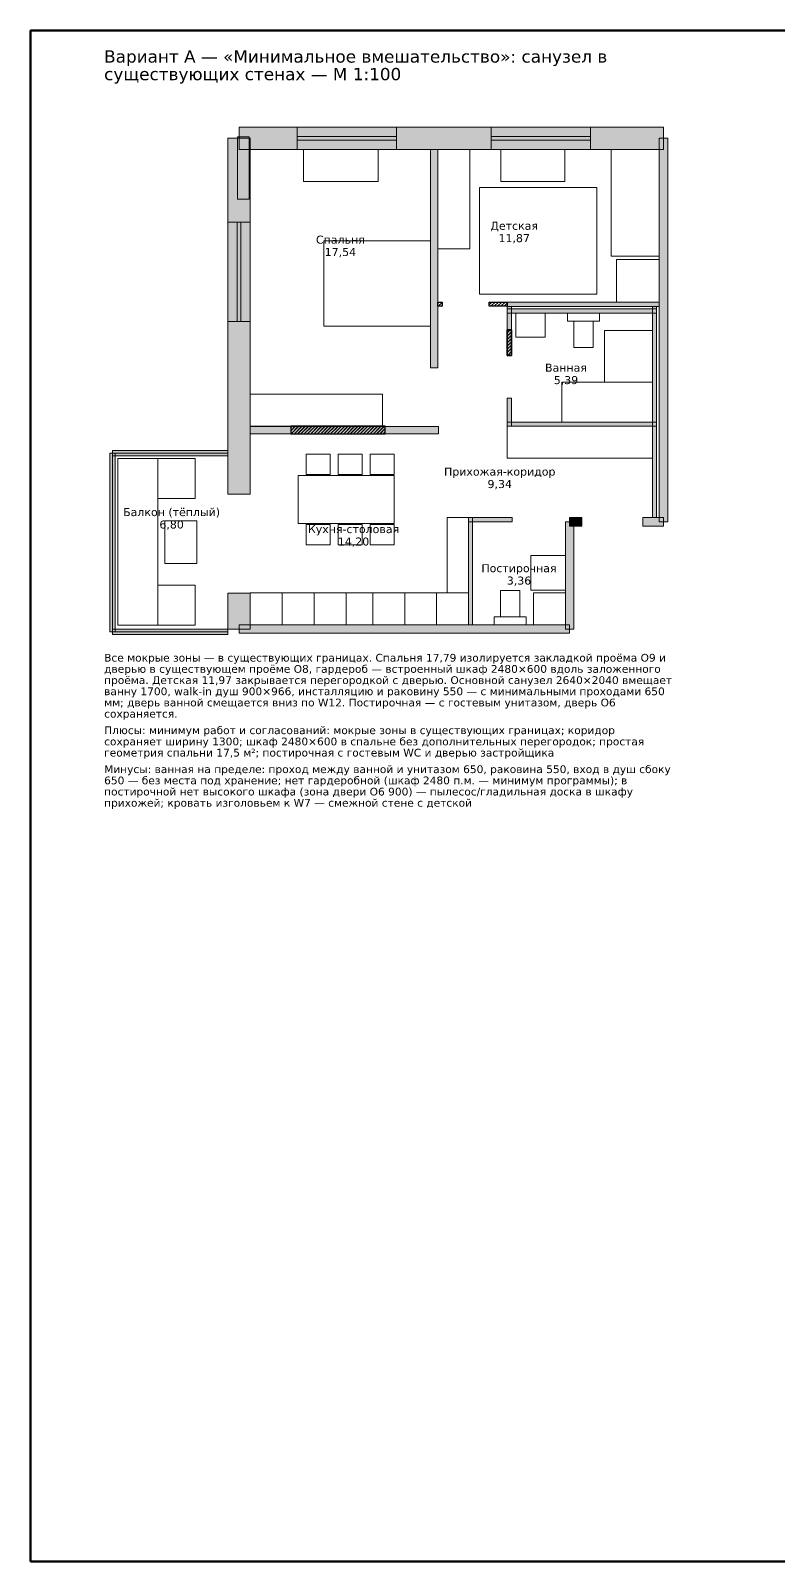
# Model space of a CAD drawing. Header units: millimetres. Extents: x 2000 to 41500, y 103 to 29200.
# Drawn here: x 2000 to 16023, y 500 to 29200 of the extents above; entities that cross this region are included whole.
import ezdxf
from ezdxf.enums import TextEntityAlignment as Align

# ---------------------------------------------------------------- set-up
doc = ezdxf.new("R2010")
doc.units = ezdxf.units.MM
for name, color, linetype in [('AR-NEW', 5, 'CONTINUOUS'), ('AR-WALLS', 7, 'CONTINUOUS'), ('FRAME', 7, 'CONTINUOUS'), ('FURN', 8, 'CONTINUOUS'), ('TEXT', 7, 'CONTINUOUS')]:
    doc.layers.add(name, color=color, linetype=linetype)
doc.styles.add('GOST', font='DejaVuSans.ttf')

msp = doc.modelspace()

# ---------------------------------------------------------------- hatches: boundary and pattern name
at = {"layer": 'AR-NEW', "true_color": 0x1f4e9c}
h = msp.add_hatch(dxfattribs=at)
h.set_pattern_fill('ANSI31', scale=13.75)
h.paths.add_polyline_path([(9639, 24031), (9639, 24111), (9719, 24111), (9719, 24031), (9639, 24031)])
h = msp.add_hatch(dxfattribs=at)
h.set_pattern_fill('ANSI31', scale=13.75)
h.paths.add_polyline_path([(10939, 24111), (10939, 24031), (10599, 24031), (10599, 24111), (10939, 24111)])
h = msp.add_hatch(dxfattribs=at)
h.set_pattern_fill('ANSI31', scale=13.75)
h.paths.add_polyline_path([(11019, 23110), (11019, 23591), (10939, 23591), (10939, 23110), (11019, 23110)])
at = {"layer": 'AR-NEW', "true_color": 0xe3eefb, "transparency": 33554559}
h = msp.add_hatch(color=7, dxfattribs=at)
h.dxf.hatch_style = 1
h.paths.add_polyline_path([(11019, 23110), (11019, 23591), (10939, 23591), (10939, 23110), (11019, 23110)])
at = {"layer": 'AR-NEW', "true_color": 0x1f4e9c}
h = msp.add_hatch(dxfattribs=at)
h.set_pattern_fill('ANSI31', scale=13.75)
h.paths.add_polyline_path([(10939, 23591), (11019, 23591), (11019, 23110), (10939, 23110), (10939, 23591)])
h = msp.add_hatch(dxfattribs=at)
h.set_pattern_fill('ANSI31', scale=13.75)
h.paths.add_polyline_path([(8649, 21641), (8649, 21781), (6879, 21781), (6879, 21641), (8649, 21641)])
at = {"layer": 'AR-NEW', "true_color": 0xfbf3df, "transparency": 33554559}
h = msp.add_hatch(color=7, dxfattribs=at)
h.dxf.hatch_style = 1
h.paths.add_polyline_path([(8649, 21641), (8649, 21781), (6879, 21781), (6879, 21641), (8649, 21641)])
at = {"layer": 'AR-NEW', "true_color": 0x1f4e9c}
h = msp.add_hatch(dxfattribs=at)
h.set_pattern_fill('ANSI31', scale=13.75)
h.paths.add_polyline_path([(8649, 21640), (8649, 21780), (6879, 21780), (6879, 21640), (8649, 21640)])
at = {"layer": 'AR-WALLS', "true_color": 0x262626}
h = msp.add_hatch(color=7, dxfattribs=at)
h.dxf.hatch_style = 1
h.paths.add_polyline_path([(5909, 27391), (6999, 27391), (6999, 26971), (5909, 26971), (5909, 27391)])
at = {"layer": 'AR-WALLS', "true_color": 0xffffff}
h = msp.add_hatch(color=7, dxfattribs=at)
h.dxf.hatch_style = 1
h.paths.add_polyline_path([(6999, 26971), (8859, 26971), (8859, 27391), (6999, 27391)])
at = {"layer": 'AR-WALLS', "true_color": 0x262626}
h = msp.add_hatch(color=7, dxfattribs=at)
h.dxf.hatch_style = 1
h.paths.add_polyline_path([(8859, 26971), (8859, 27391), (10639, 27391), (10639, 26971), (8859, 26971)])
at = {"layer": 'AR-WALLS', "true_color": 0xffffff}
h = msp.add_hatch(color=7, dxfattribs=at)
h.dxf.hatch_style = 1
h.paths.add_polyline_path([(10639, 26971), (12500, 26971), (12500, 27391), (10639, 27391)])
at = {"layer": 'AR-WALLS', "true_color": 0x262626}
h = msp.add_hatch(color=7, dxfattribs=at)
h.dxf.hatch_style = 1
h.paths.add_polyline_path([(13869, 26971), (12500, 26971), (12500, 27391), (13869, 27391), (13869, 26971)])
h = msp.add_hatch(color=7, dxfattribs=at)
h.dxf.hatch_style = 1
h.paths.add_polyline_path([(6119, 27181), (6119, 25606), (5699, 25606), (5699, 27181), (6119, 27181)])
h = msp.add_hatch(color=7, dxfattribs=at)
h.dxf.hatch_style = 1
h.paths.add_polyline_path([(6098, 26041), (6098, 27211), (5879, 27211), (5879, 26041), (6098, 26041)])
h = msp.add_hatch(color=7, dxfattribs=at)
h.dxf.hatch_style = 1
h.paths.add_polyline_path([(13949, 19990), (13949, 27181), (13789, 27181), (13789, 19990), (13949, 19990)])
h = msp.add_hatch(color=7, dxfattribs=at)
h.dxf.hatch_style = 1
h.paths.add_polyline_path([(9499, 26971), (9639, 26971), (9639, 22880), (9499, 22880), (9499, 26971)])
at = {"layer": 'AR-WALLS', "true_color": 0xffffff}
h = msp.add_hatch(color=7, dxfattribs=at)
h.dxf.hatch_style = 1
h.paths.add_polyline_path([(5699, 23746), (6119, 23746), (6119, 25606), (5699, 25606)])
at = {"layer": 'AR-WALLS', "true_color": 0x6e6e6e}
h = msp.add_hatch(color=7, dxfattribs=at)
h.dxf.hatch_style = 1
h.paths.add_polyline_path([(13789, 24030), (13789, 24110), (10939, 24110), (10939, 24030), (13789, 24030)])
h = msp.add_hatch(color=7, dxfattribs=at)
h.dxf.hatch_style = 1
h.paths.add_polyline_path([(11019, 24030), (11019, 23591), (10939, 23591), (10939, 24030), (11019, 24030)])
h = msp.add_hatch(color=7, dxfattribs=at)
h.dxf.hatch_style = 1
h.paths.add_polyline_path([(13740, 23901), (13740, 23981), (10939, 23981), (10939, 23901), (13740, 23901)])
h = msp.add_hatch(color=7, dxfattribs=at)
h.dxf.hatch_style = 1
h.paths.add_polyline_path([(13740, 20071), (13740, 24030), (13660, 24030), (13660, 20071), (13740, 20071)])
at = {"layer": 'AR-WALLS', "true_color": 0x262626}
h = msp.add_hatch(color=7, dxfattribs=at)
h.dxf.hatch_style = 1
h.paths.add_polyline_path([(5699, 23746), (6119, 23746), (6119, 20510), (5699, 20510), (5699, 23746)])
at = {"layer": 'AR-WALLS', "true_color": 0x6e6e6e}
h = msp.add_hatch(color=7, dxfattribs=at)
h.dxf.hatch_style = 1
h.paths.add_polyline_path([(10939, 21781), (10939, 22310), (11019, 22310), (11019, 21781), (10939, 21781)])
h = msp.add_hatch(color=7, dxfattribs=at)
h.dxf.hatch_style = 1
h.paths.add_polyline_path([(13740, 21781), (13740, 21861), (10939, 21861), (10939, 21781), (13740, 21781)])
at = {"layer": 'AR-WALLS', "true_color": 0x262626}
h = msp.add_hatch(color=7, dxfattribs=at)
h.dxf.hatch_style = 1
h.paths.add_polyline_path([(6119, 21640), (6119, 21780), (6879, 21780), (6879, 21640), (6119, 21640)])
h = msp.add_hatch(color=7, dxfattribs=at)
h.dxf.hatch_style = 1
h.paths.add_polyline_path([(9649, 21780), (9649, 21640), (8649, 21640), (8649, 21780), (9649, 21780)])
at = {"layer": 'AR-WALLS', "true_color": 0xffffff}
h = msp.add_hatch(color=7, dxfattribs=at)
h.dxf.hatch_style = 1
h.paths.add_polyline_path([(3488, 17930), (3588, 17930), (3588, 21278), (3488, 21278)])
h = msp.add_hatch(color=7, dxfattribs=at)
h.dxf.hatch_style = 1
h.paths.add_polyline_path([(3538, 21228), (5699, 21228), (5699, 21328), (3538, 21328)])
at = {"layer": 'AR-WALLS', "true_color": 0x6e6e6e}
h = msp.add_hatch(color=7, dxfattribs=at)
h.dxf.hatch_style = 1
h.paths.add_polyline_path([(10289, 18060), (10289, 20071), (10209, 20071), (10209, 18060), (10289, 18060)])
h = msp.add_hatch(color=7, dxfattribs=at)
h.dxf.hatch_style = 1
h.paths.add_polyline_path([(10209, 19991), (10209, 20071), (11029, 20071), (11029, 19991), (10209, 19991)])
at = {"layer": 'AR-WALLS', "true_color": 0x262626}
h = msp.add_hatch(color=7, dxfattribs=at)
h.dxf.hatch_style = 1
h.paths.add_polyline_path([(12189, 17980), (12189, 19990), (12029, 19990), (12029, 17980), (12189, 17980)])
h = msp.add_hatch(color=7, dxfattribs=at)
h.dxf.hatch_style = 1
h.paths.add_polyline_path([(12109, 19910), (12109, 20070), (12339, 20070), (12339, 19910), (12109, 19910)])
h = msp.add_hatch(color=7, dxfattribs=at)
h.dxf.hatch_style = 1
h.paths.add_polyline_path([(13869, 20070), (13869, 19910), (13479, 19910), (13479, 20070), (13869, 20070)])
h = msp.add_hatch(color=7, dxfattribs=at)
h.dxf.hatch_style = 1
h.paths.add_polyline_path([(5699, 17980), (5699, 18650), (6119, 18650), (6119, 17980), (5699, 17980)])
at = {"layer": 'AR-WALLS', "true_color": 0xffffff}
h = msp.add_hatch(color=7, dxfattribs=at)
h.dxf.hatch_style = 1
h.paths.add_polyline_path([(3538, 17880), (5699, 17880), (5699, 17980), (3538, 17980)])
at = {"layer": 'AR-WALLS', "true_color": 0x262626}
h = msp.add_hatch(color=7, dxfattribs=at)
h.dxf.hatch_style = 1
h.paths.add_polyline_path([(12109, 17900), (12109, 18060), (5909, 18060), (5909, 17900), (12109, 17900)])

# ---------------------------------------------------------------- linework, layer by layer
at = {"layer": 'AR-NEW', "lineweight": 25, "true_color": 0x1f4e9c}
for points in [[(9639, 24031), (9639, 24111), (9719, 24111), (9719, 24031), (9639, 24031)], [(10939, 24111), (10939, 24031), (10599, 24031), (10599, 24111), (10939, 24111)], [(11019, 23110), (11019, 23591), (10939, 23591), (10939, 23110), (11019, 23110)], [(10939, 23591), (11019, 23591), (11019, 23110), (10939, 23110), (10939, 23591)], [(8649, 21641), (8649, 21781), (6879, 21781), (6879, 21641), (8649, 21641)], [(8649, 21640), (8649, 21780), (6879, 21780), (6879, 21640), (8649, 21640)]]:
    msp.add_lwpolyline(points, close=True, dxfattribs=at)
at = {"layer": 'AR-WALLS', "color": 7, "lineweight": 20}
for points in [[(5909, 27391), (6999, 27391), (6999, 26971), (5909, 26971), (5909, 27391)], [(8859, 26971), (8859, 27391), (10639, 27391), (10639, 26971), (8859, 26971)], [(13869, 26971), (12500, 26971), (12500, 27391), (13869, 27391), (13869, 26971)], [(6119, 27181), (6119, 25606), (5699, 25606), (5699, 27181), (6119, 27181)], [(6098, 26041), (6098, 27211), (5879, 27211), (5879, 26041), (6098, 26041)], [(13949, 19990), (13949, 27181), (13789, 27181), (13789, 19990), (13949, 19990)], [(9499, 26971), (9639, 26971), (9639, 22880), (9499, 22880), (9499, 26971)], [(13789, 24030), (13789, 24110), (10939, 24110), (10939, 24030), (13789, 24030)], [(11019, 24030), (11019, 23591), (10939, 23591), (10939, 24030), (11019, 24030)], [(13740, 23901), (13740, 23981), (10939, 23981), (10939, 23901), (13740, 23901)], [(13740, 20071), (13740, 24030), (13660, 24030), (13660, 20071), (13740, 20071)], [(5699, 23746), (6119, 23746), (6119, 20510), (5699, 20510), (5699, 23746)], [(10939, 21781), (10939, 22310), (11019, 22310), (11019, 21781), (10939, 21781)], [(13740, 21781), (13740, 21861), (10939, 21861), (10939, 21781), (13740, 21781)], [(6119, 21640), (6119, 21780), (6879, 21780), (6879, 21640), (6119, 21640)], [(9649, 21780), (9649, 21640), (8649, 21640), (8649, 21780), (9649, 21780)], [(3488, 17930), (3588, 17930), (3588, 21278), (3488, 21278)], [(3538, 21228), (5699, 21228), (5699, 21328), (3538, 21328)], [(10289, 18060), (10289, 20071), (10209, 20071), (10209, 18060), (10289, 18060)], [(10209, 19991), (10209, 20071), (11029, 20071), (11029, 19991), (10209, 19991)], [(12189, 17980), (12189, 19990), (12029, 19990), (12029, 17980), (12189, 17980)], [(12109, 19910), (12109, 20070), (12339, 20070), (12339, 19910), (12109, 19910)], [(13869, 20070), (13869, 19910), (13479, 19910), (13479, 20070), (13869, 20070)], [(5699, 17980), (5699, 18650), (6119, 18650), (6119, 17980), (5699, 17980)], [(3538, 17880), (5699, 17880), (5699, 17980), (3538, 17980)], [(12109, 17900), (12109, 18060), (5909, 18060), (5909, 17900), (12109, 17900)]]:
    msp.add_lwpolyline(points, close=True, dxfattribs=at)
at = {"layer": 'AR-WALLS', "color": 7, "lineweight": 15}
for points in [[(6999, 26971), (8859, 26971), (8859, 27391), (6999, 27391)], [(10639, 26971), (12500, 26971), (12500, 27391), (10639, 27391)], [(5699, 23746), (6119, 23746), (6119, 25606), (5699, 25606)]]:
    msp.add_lwpolyline(points, close=True, dxfattribs=at)
for points in [[(6999, 27215), (8859, 27215)], [(6999, 27147), (8859, 27147)], [(10639, 27215), (12500, 27215)], [(10639, 27147), (12500, 27147)], [(5876, 23746), (5876, 25606)], [(5943, 23746), (5943, 25606)], [(3538, 17930), (3538, 21278)], [(3538, 21278), (5699, 21278)], [(3538, 17930), (5699, 17930)]]:
    msp.add_lwpolyline(points, dxfattribs=at)
at = {"layer": 'FRAME', "color": 7, "lineweight": 50}
msp.add_lwpolyline([(2000, 500), (41500, 500), (41500, 29200), (2000, 29200)], close=True, dxfattribs=at)
at = {"layer": 'FURN', "lineweight": 13, "true_color": 0xb8b8b8}
for points in [[(7119, 26371), (8519, 26371), (8519, 26971), (7119, 26971)], [(9639, 25111), (10239, 25111), (10239, 26971), (9639, 26971)], [(10819, 26371), (12019, 26371), (12019, 26971), (10819, 26971)], [(12889, 24971), (13789, 24971), (13789, 26971), (12889, 26971)], [(10419, 24260), (12619, 24260), (12619, 26260), (10419, 26260)], [(7499, 23660), (9499, 23660), (9499, 25260), (7499, 25260)], [(12989, 24111), (13789, 24111), (13789, 24911), (12989, 24911)], [(11099, 23451), (11649, 23451), (11649, 23901), (11099, 23901)], [(12069, 23751), (12669, 23751), (12669, 23901), (12069, 23901)], [(12189, 23261), (12549, 23261), (12549, 23751), (12189, 23751)], [(12760, 22610), (13660, 22610), (13660, 23576), (12760, 23576)], [(11960, 21860), (13660, 21860), (13660, 22610), (11960, 22610)], [(6119, 21781), (8599, 21781), (8599, 22381), (6119, 22381)], [(10939, 21181), (13660, 21181), (13660, 21781), (10939, 21781)], [(7169, 20880), (7619, 20880), (7619, 21260), (7169, 21260)], [(7769, 20880), (8219, 20880), (8219, 21260), (7769, 21260)], [(8369, 20880), (8819, 20880), (8819, 21260), (8369, 21260)], [(3638, 18055), (4388, 18055), (4388, 21178), (3638, 21178)], [(4388, 20428), (5088, 20428), (5088, 21178), (4388, 21178)], [(7019, 19960), (8819, 19960), (8819, 20860), (7019, 20860)], [(4519, 19210), (5119, 19210), (5119, 20010), (4519, 20010)], [(7169, 19560), (7619, 19560), (7619, 19940), (7169, 19940)], [(7769, 19560), (8219, 19560), (8219, 19940), (7769, 19940)], [(8369, 19560), (8819, 19560), (8819, 19940), (8369, 19940)], [(9809, 18660), (10209, 18660), (10209, 20071), (9809, 20071)], [(11379, 18710), (12029, 18710), (12029, 19360), (11379, 19360)], [(4388, 18055), (5088, 18055), (5088, 18805), (4388, 18805)], [(6119, 18060), (6719, 18060), (6719, 18660), (6119, 18660)], [(6719, 18060), (7319, 18060), (7319, 18660), (6719, 18660)], [(7319, 18060), (7919, 18060), (7919, 18660), (7319, 18660)], [(7919, 18060), (8419, 18060), (8419, 18660), (7919, 18660)], [(8419, 18060), (9019, 18060), (9019, 18660), (8419, 18660)], [(9019, 18060), (9609, 18060), (9609, 18660), (9019, 18660)], [(9609, 18060), (10209, 18060), (10209, 18660), (9609, 18660)], [(10814, 18210), (11174, 18210), (11174, 18700), (10814, 18700)], [(11429, 18060), (12029, 18060), (12029, 18660), (11429, 18660)], [(10694, 18060), (11294, 18060), (11294, 18210), (10694, 18210)]]:
    msp.add_lwpolyline(points, close=True, dxfattribs=at)

# ---------------------------------------------------------------- texts
at = {"layer": 'TEXT', "color": 7, "style": 'GOST'}
for s, height, p in [('Вариант A — «Минимальное вмешательство»: санузел в', 230, (3379, 28600)), ('существующих стенах — М 1:100', 230, (3379, 28270)), ('Все мокрые зоны — в существующих границах. Спальня 17,79 изолируется закладкой проёма O9 и', 145, (3379, 17370)), ('дверью в существующем проёме O8, гардероб — встроенный шкаф 2480×600 вдоль заложенного', 145, (3379, 17160)), ('проёма. Детская 11,97 закрывается перегородкой с дверью. Основной санузел 2640×2040 вмещает', 145, (3379, 16950)), ('ванну 1700, walk-in душ 900×966, инсталляцию и раковину 550 — с минимальными проходами 650', 145, (3379, 16740)), ('мм; дверь ванной смещается вниз по W12. Постирочная — с гостевым унитазом, дверь O6', 145, (3379, 16530)), ('сохраняется.', 145, (3379, 16320)), ('Плюсы: минимум работ и согласований: мокрые зоны в существующих границах; коридор', 145, (3379, 16010)), ('сохраняет ширину 1300; шкаф 2480×600 в спальне без дополнительных перегородок; простая', 145, (3379, 15800)), ('геометрия спальни 17,5 м²; постирочная с гостевым WC и дверью застройщика', 145, (3379, 15590)), ('650 — без места под хранение; нет гардеробной (шкаф 2480 п.м. — минимум программы); в', 145, (3379, 15070)), ('Минусы: ванная на пределе: проход между ванной и унитазом 650, раковина 550, вход в душ сбоку', 145, (3379, 15280)), ('постирочной нет высокого шкафа (зона двери O6 900) — пылесос/гладильная доска в шкафу', 145, (3379, 14860)), ('прихожей; кровать изголовьем к W7 — смежной стене с детской', 145, (3379, 14650))]:
    msp.add_text(s, height=height, dxfattribs=at).set_placement(p)
for s, p in [('Детская', (11069, 25466)), ('Спальня', (7809, 25206)), ('11,87', (11069, 25234)), ('17,54', (7809, 24974)), ('Ванная', (12040, 22806)), ('5,39', (12040, 22573)), ('Прихожая-коридор', (10798, 20857)), ('9,34', (10798, 20624)), ('Балкон (тёплый)', (4644, 20098)), ('6,80', (4644, 19865)), ('Кухня-столовая', (8056, 19779)), ('14,20', (8056, 19546)), ('Постирочная', (11159, 19046)), ('3,36', (11159, 18814))]:
    msp.add_text(s, height=150, dxfattribs=at).set_placement(p, align=Align.CENTER)

doc.saveas('drawing.dxf')
